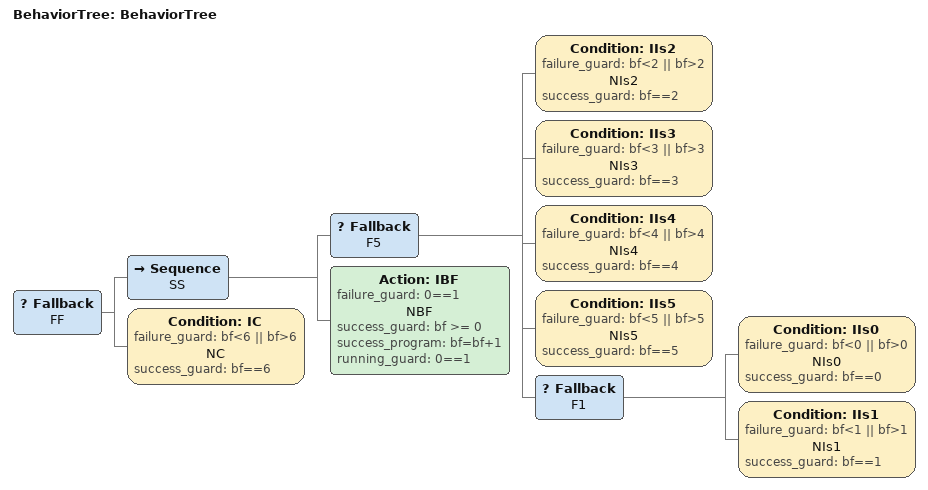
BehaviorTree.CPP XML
<?xml version="1.0"?>
<root _reach_goal="" env="True" expected_execution_time="" global_vars="var bf=0;" main_tree_to_execute="BehaviorTree" specification="#assert BehaviorTree |= F(IC_s);">
    <BehaviorTree ID="BehaviorTree">
        <Fallback name="FF">
            <Sequence name="SS">
                <Fallback name="F5">
                    <Condition ID="IIs2" failure_guard="bf&lt;2 || bf&gt;2" name="NIs2" success_guard="bf==2"/>
                    <Condition ID="IIs3" failure_guard="bf&lt;3 || bf&gt;3" name="NIs3" success_guard="bf==3"/>
                    <Condition ID="IIs4" failure_guard="bf&lt;4 || bf&gt;4" name="NIs4" success_guard="bf==4"/>
                    <Condition ID="IIs5" failure_guard="bf&lt;5 || bf&gt;5" name="NIs5" success_guard="bf==5"/>
                    <Fallback name="F1">
                        <Condition ID="IIs0" failure_guard="bf&lt;0 || bf&gt;0" name="NIs0" success_guard="bf==0"/>
                        <Condition ID="IIs1" failure_guard="bf&lt;1 || bf&gt;1" name="NIs1" success_guard="bf==1"/>
                    </Fallback>
                </Fallback>
                <Action ID="IBF" failure_guard="0==1" name="NBF" success_guard="bf &gt;= 0" success_program="bf=bf+1" running_guard="0==1"/>
            </Sequence>
            <Condition ID="IC" failure_guard="bf&lt;6 || bf&gt;6" name="NC" success_guard="bf==6"/>
        </Fallback>
    </BehaviorTree>
</root>
